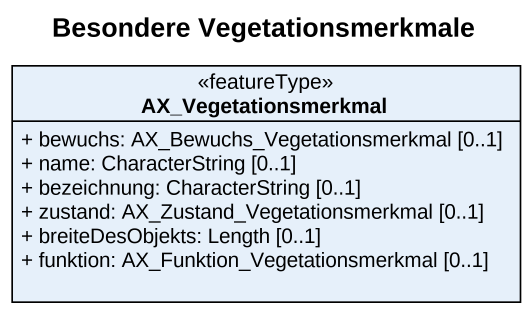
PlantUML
@startuml
title Besondere Vegetationsmerkmale
hide circle
hide empty members
skinparam classAttributeIconSize 0
class AX_Vegetationsmerkmal <<featureType>> {
  + bewuchs: AX_Bewuchs_Vegetationsmerkmal [0..1]
  + name: CharacterString [0..1]
  + bezeichnung: CharacterString [0..1]
  + zustand: AX_Zustand_Vegetationsmerkmal [0..1]
  + breiteDesObjekts: Length [0..1]
  + funktion: AX_Funktion_Vegetationsmerkmal [0..1]
}
@enduml
